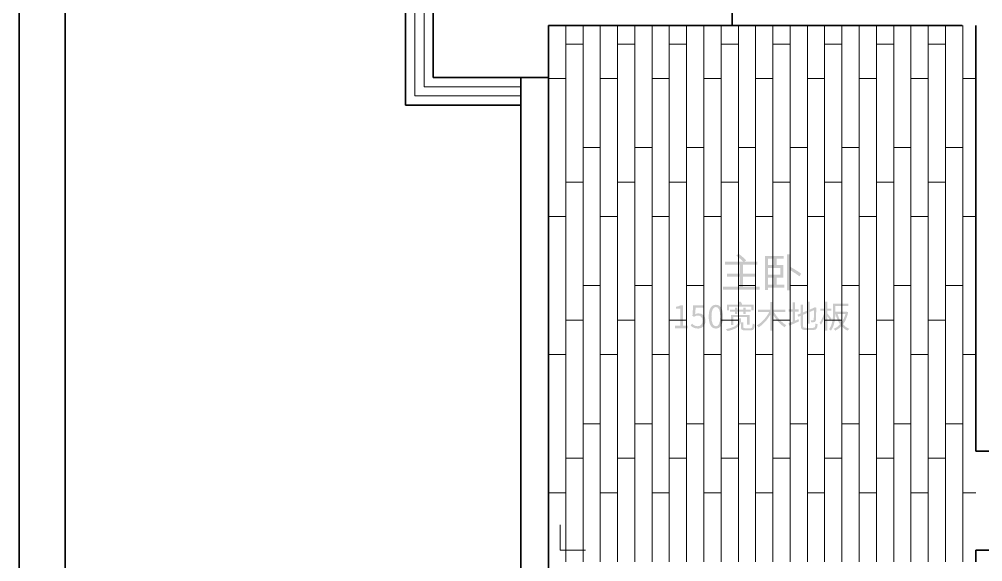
# Model space of a CAD drawing. Header units: millimetres. Extents: x -4600 to 229000, y -4300 to 19460.
# Drawn here: x 115400 to 123774, y 6770 to 11485 of the extents above; entities that cross this region are included whole.
import ezdxf

# ---------------------------------------------------------------- set-up
doc = ezdxf.new("R2010")
doc.units = ezdxf.units.MM
doc.header["$LTSCALE"] = 100
for name, color, linetype, lineweight in [('A-EX-WALL', 7, 'Continuous', 35), ('A-EX-WINDOW', 4, 'Continuous', 18), ('A-SHEET', 7, 'Continuous', 35), ('A-TEXT', 7, 'Continuous', 18), ('R2-FLOOR', 8, 'Continuous', 9)]:
    doc.layers.add(name, color=color, linetype=linetype, lineweight=lineweight)

# ---------------------------------------------------------------- blocks, each defined once
blk = doc.blocks.new('SOURCE_PROPOSED')
at = {"layer": 'A-EX-WALL'}
for p, q in [((-1242.3, 8938.3), (-1242.3, 10760.9)), ((-1002.2, 9179), (-1002.2, 10520)), ((1595.3, 9630), (1595.3, 9870)), ((0, 4851.4), (0, 9630)), ((3595.5, 9630), (0, 9630)), ((0, 9630), (0, 9179)), ((3595.5, 9630), (1595.3, 9630)), ((3714, 5930.5), (3714, 9630)), ((0, 9179), (-1002.2, 9179)), ((-240.1, 9179), (-240.1, 2416.5)), ((-240.1, 8938.3), (-1242.3, 8938.3)), ((3714, 5930.5), (3836.4, 5930.5)), ((3836.4, 5069.5), (3714, 5069.5)), ((3714, 5069.5), (3714, 4970))]:
    blk.add_line(p, q, dxfattribs=at)
at = {"layer": 'A-EX-WINDOW'}
for p, q in [((-1162.2, 9018.5), (-1162.2, 10680.6)), ((-1082.2, 9098.8), (-1082.2, 10600.3)), ((-240.1, 9098.8), (-1082.2, 9098.8)), ((-240.1, 9018.5), (-1162.2, 9018.5))]:
    blk.add_line(p, q, dxfattribs=at)
blk = doc.blocks.new('R2_FLOORING')
at = {"layer": 'A-TEXT'}
h = blk.add_hatch(color=256, dxfattribs=at)
edge = h.paths.add_edge_path()
edge.add_spline(control_points=[(1630.7, 7632), (1652.3, 7616), (1677.2, 7593.3), (1691.4, 7577)], knot_values=[0, 0, 0, 0, 1, 1, 1, 1], degree=3, periodic=0)
edge.add_line((1691.4, 7577), (1534.6, 7577))
edge.add_line((1534.6, 7577), (1534.6, 7551.1))
edge.add_line((1534.6, 7551.1), (1660.8, 7551.1))
edge.add_line((1660.8, 7551.1), (1660.8, 7473.1))
edge.add_line((1660.8, 7473.1), (1550.9, 7473.1))
edge.add_line((1550.9, 7473.1), (1550.9, 7447.2))
edge.add_line((1550.9, 7447.2), (1660.8, 7447.2))
edge.add_line((1660.8, 7447.2), (1660.8, 7359.6))
edge.add_line((1660.8, 7359.6), (1517.9, 7359.6))
edge.add_line((1517.9, 7359.6), (1517.9, 7333.7))
edge.add_line((1517.9, 7333.7), (1834.3, 7333.7))
edge.add_line((1834.3, 7333.7), (1834.3, 7359.6))
edge.add_line((1834.3, 7359.6), (1689.6, 7359.6))
edge.add_line((1689.6, 7359.6), (1689.6, 7447.2))
edge.add_line((1689.6, 7447.2), (1801.7, 7447.2))
edge.add_line((1801.7, 7447.2), (1801.7, 7473.1))
edge.add_line((1801.7, 7473.1), (1689.6, 7473.1))
edge.add_line((1689.6, 7473.1), (1689.6, 7551.1))
edge.add_line((1689.6, 7551.1), (1816.2, 7551.1))
edge.add_line((1816.2, 7551.1), (1816.2, 7577))
edge.add_line((1816.2, 7577), (1700.9, 7577))
edge.add_line((1700.9, 7577), (1718, 7589.4))
edge.add_spline(control_points=[(1718, 7589.4), (1703.8, 7606.1), (1675, 7630.2), (1652.3, 7646.5)], knot_values=[0, 0, 0, 0, 1, 1, 1, 1], degree=3, periodic=0)
edge.add_line((1652.3, 7646.5), (1630.7, 7632))
h = blk.add_hatch(color=256, dxfattribs=at)
h.paths.add_polyline_path([(1880.8, 7628.4), (1880.8, 7331.2), (1906.3, 7331.2), (1906.3, 7353.5), (2048.2, 7353.5), (2048.2, 7378.4), (1982.6, 7378.4), (1982.6, 7439.7), (2040, 7439.7), (2040, 7549.3), (1982.6, 7549.3), (1982.6, 7603.6), (2045, 7603.6), (2045, 7628.4), (1880.8, 7628.4)])
h.paths.add_polyline_path([(1906.3, 7524.5), (2014.1, 7524.5), (2014.1, 7464.2), (1906.3, 7464.2), (1906.3, 7524.5)], flags=0)
h.paths.add_polyline_path([(1906.3, 7439.7), (1957.4, 7439.7), (1957.4, 7378.4), (1906.3, 7378.4), (1906.3, 7439.7)], flags=0)
h.paths.add_polyline_path([(1906.3, 7549.3), (1906.3, 7603.6), (1957.4, 7603.6), (1957.4, 7549.3), (1906.3, 7549.3)], flags=0)
h = blk.add_hatch(color=256, dxfattribs=at)
edge = h.paths.add_edge_path()
edge.add_line((2071.6, 7643), (2071.6, 7328))
edge.add_line((2071.6, 7328), (2097.8, 7328))
edge.add_line((2097.8, 7328), (2097.8, 7506.1))
edge.add_spline(control_points=[(2097.8, 7506.1), (2129.1, 7487.6), (2162.8, 7465.3), (2181.2, 7450)], knot_values=[0, 0, 0, 0, 1, 1, 1, 1], degree=3, periodic=0)
edge.add_line((2181.2, 7450), (2196.1, 7473.4))
edge.add_spline(control_points=[(2196.1, 7473.4), (2174.5, 7490.5), (2131.9, 7516.4), (2097.8, 7535.2)], knot_values=[0, 0, 0, 0, 1, 1, 1, 1], degree=3, periodic=0)
edge.add_line((2097.8, 7535.2), (2097.8, 7643))
edge.add_line((2097.8, 7643), (2071.6, 7643))
h = blk.add_hatch(color=256, dxfattribs=at)
edge = h.paths.add_edge_path()
edge.add_spline(control_points=[(1454.7, 6996.5), (1492.6, 6996.5), (1516.9, 7030.8), (1516.9, 7100.7), (1516.9, 7170), (1492.6, 7203.5), (1454.7, 7203.5), (1416.5, 7203.5), (1392.5, 7170), (1392.5, 7100.7), (1392.5, 7030.8), (1416.5, 6996.5), (1454.7, 6996.5)], knot_values=[0, 0, 0, 0, 1, 1, 1, 2, 2, 2, 3, 3, 3, 4, 4, 4, 4], degree=3, periodic=0)
edge = h.paths.add_edge_path(flags=0)
edge.add_spline(control_points=[(1454.7, 7016.6), (1432, 7016.6), (1416.5, 7042), (1416.5, 7100.7), (1416.5, 7159.1), (1432, 7183.9), (1454.7, 7183.9), (1477.3, 7183.9), (1492.9, 7159.1), (1492.9, 7100.7), (1492.9, 7042), (1477.3, 7016.6), (1454.7, 7016.6)], knot_values=[0, 0, 0, 0, 1, 1, 1, 2, 2, 2, 3, 3, 3, 4, 4, 4, 4], degree=3, periodic=0)
h = blk.add_hatch(color=256, dxfattribs=at)
edge = h.paths.add_edge_path()
edge.add_spline(control_points=[(1648.1, 7225.9), (1651.7, 7219.4), (1655.2, 7211.7), (1658.5, 7204.9)], knot_values=[0, 0, 0, 0, 1, 1, 1, 1], degree=3, periodic=0)
edge.add_line((1658.5, 7204.9), (1551, 7204.9))
edge.add_line((1551, 7204.9), (1551, 7155))
edge.add_line((1551, 7155), (1570.1, 7155))
edge.add_line((1570.1, 7155), (1570.1, 7187.2))
edge.add_line((1570.1, 7187.2), (1763, 7187.2))
edge.add_line((1763, 7187.2), (1763, 7155))
edge.add_line((1763, 7155), (1782.9, 7155))
edge.add_line((1782.9, 7155), (1782.9, 7204.9))
edge.add_line((1782.9, 7204.9), (1683.3, 7204.9))
edge.add_spline(control_points=[(1683.3, 7204.9), (1680.1, 7213.1), (1674.3, 7224), (1669.4, 7231.9)], knot_values=[0, 0, 0, 0, 1, 1, 1, 1], degree=3, periodic=0)
edge.add_line((1669.4, 7231.9), (1648.1, 7225.9))
h = blk.add_hatch(color=256, dxfattribs=at)
edge = h.paths.add_edge_path()
edge.add_line((1928.6, 7228.9), (1928.6, 7162.1))
edge.add_line((1928.6, 7162.1), (1821.4, 7162.1))
edge.add_line((1821.4, 7162.1), (1821.4, 7141.6))
edge.add_line((1821.4, 7141.6), (1919.1, 7141.6))
edge.add_spline(control_points=[(1919.1, 7141.6), (1894.5, 7094.1), (1852.8, 7047.5), (1810.8, 7024.6)], knot_values=[0, 0, 0, 0, 1, 1, 1, 1], degree=3, periodic=0)
edge.add_spline(control_points=[(1810.8, 7024.6), (1815.7, 7020.5), (1822.5, 7012.6), (1826, 7007.4)], knot_values=[0, 0, 0, 0, 1, 1, 1, 1], degree=3, periodic=0)
edge.add_spline(control_points=[(1826, 7007.4), (1864.8, 7030.8), (1902.4, 7072.9), (1928.6, 7119.5)], knot_values=[0, 0, 0, 0, 1, 1, 1, 1], degree=3, periodic=0)
edge.add_line((1928.6, 7119.5), (1928.6, 6978.2))
edge.add_line((1928.6, 6978.2), (1950.2, 6978.2))
edge.add_line((1950.2, 6978.2), (1950.2, 7119.8))
edge.add_spline(control_points=[(1950.2, 7119.8), (1976.9, 7074.5), (2014.6, 7031.7), (2052.2, 7007.9)], knot_values=[0, 0, 0, 0, 1, 1, 1, 1], degree=3, periodic=0)
edge.add_spline(control_points=[(2052.2, 7007.9), (2055.8, 7013.6), (2062.9, 7021.6), (2067.8, 7025.6)], knot_values=[0, 0, 0, 0, 1, 1, 1, 1], degree=3, periodic=0)
edge.add_spline(control_points=[(2067.8, 7025.6), (2026.6, 7048.6), (1984, 7095.2), (1959.2, 7141.6)], knot_values=[0, 0, 0, 0, 1, 1, 1, 1], degree=3, periodic=0)
edge.add_line((1959.2, 7141.6), (2058.2, 7141.6))
edge.add_line((2058.2, 7141.6), (2058.2, 7162.1))
edge.add_line((2058.2, 7162.1), (1950.2, 7162.1))
edge.add_line((1950.2, 7162.1), (1950.2, 7228.9))
edge.add_line((1950.2, 7228.9), (1928.6, 7228.9))
h = blk.add_hatch(color=256, dxfattribs=at)
edge = h.paths.add_edge_path()
edge.add_line((2085, 7042), (2093.2, 7021.6))
edge.add_spline(control_points=[(2093.2, 7021.6), (2117.2, 7032.2), (2148.3, 7046.1), (2177.5, 7059.8)], knot_values=[0, 0, 0, 0, 1, 1, 1, 1], degree=3, periodic=0)
edge.add_line((2177.5, 7059.8), (2172.8, 7078))
edge.add_line((2172.8, 7078), (2141.7, 7064.9))
edge.add_line((2141.7, 7064.9), (2141.7, 7144.1))
edge.add_line((2141.7, 7144.1), (2173.9, 7144.1))
edge.add_line((2173.9, 7144.1), (2173.9, 7163.4))
edge.add_line((2173.9, 7163.4), (2141.7, 7163.4))
edge.add_line((2141.7, 7163.4), (2141.7, 7225.9))
edge.add_line((2141.7, 7225.9), (2122.3, 7225.9))
edge.add_line((2122.3, 7225.9), (2122.3, 7163.4))
edge.add_line((2122.3, 7163.4), (2087.4, 7163.4))
edge.add_line((2087.4, 7163.4), (2087.4, 7144.1))
edge.add_line((2087.4, 7144.1), (2122.3, 7144.1))
edge.add_line((2122.3, 7144.1), (2122.3, 7056.8))
edge.add_spline(control_points=[(2122.3, 7056.8), (2108.2, 7051), (2095.3, 7045.8), (2085, 7042)], knot_values=[0, 0, 0, 0, 1, 1, 1, 1], degree=3, periodic=0)
h = blk.add_hatch(color=256, dxfattribs=at)
edge = h.paths.add_edge_path()
edge.add_line((2193, 7203.8), (2193, 7129.1))
edge.add_line((2193, 7129.1), (2163.5, 7116.8))
edge.add_line((2163.5, 7116.8), (2171.2, 7098.5))
edge.add_line((2171.2, 7098.5), (2193, 7107.8))
edge.add_line((2193, 7107.8), (2193, 7021.6))
edge.add_spline(control_points=[(2193, 7021.6), (2193, 6991.8), (2202, 6984.4), (2233.4, 6984.4), (2240.5, 6984.4), (2293.2, 6984.4), (2300.8, 6984.4), (2329.2, 6984.4), (2336, 6996.5), (2339, 7034.1)], knot_values=[0, 0, 0, 0, 1, 1, 1, 2, 2, 2, 3, 3, 3, 3], degree=3, periodic=0)
edge.add_spline(control_points=[(2339, 7034.1), (2333.5, 7034.9), (2325.3, 7038.2), (2320.7, 7041.7)], knot_values=[0, 0, 0, 0, 1, 1, 1, 1], degree=3, periodic=0)
edge.add_spline(control_points=[(2320.7, 7041.7), (2318.8, 7010.4), (2316.1, 7003), (2300, 7003), (2289.1, 7003), (2243.2, 7003), (2234.2, 7003), (2215.9, 7003), (2212.7, 7006), (2212.7, 7021)], knot_values=[0, 0, 0, 0, 1, 1, 1, 2, 2, 2, 3, 3, 3, 3], degree=3, periodic=0)
edge.add_line((2212.7, 7021), (2212.7, 7116.2))
edge.add_line((2212.7, 7116.2), (2249.2, 7131.8))
edge.add_line((2249.2, 7131.8), (2249.2, 7039))
edge.add_line((2249.2, 7039), (2268.6, 7039))
edge.add_line((2268.6, 7039), (2268.6, 7140))
edge.add_line((2268.6, 7140), (2306.8, 7156.3))
edge.add_spline(control_points=[(2306.8, 7156.3), (2306.8, 7112.4), (2306.2, 7082.1), (2304.9, 7075.6), (2303.5, 7069.3), (2301.1, 7068.2), (2296.7, 7068.2), (2294, 7068.2), (2285, 7068.2), (2278.4, 7068.8)], knot_values=[0, 0, 0, 0, 1, 1, 1, 2, 2, 2, 3, 3, 3, 3], degree=3, periodic=0)
edge.add_spline(control_points=[(2278.4, 7068.8), (2280.9, 7064.1), (2282.5, 7056.2), (2283.3, 7050.8)], knot_values=[0, 0, 0, 0, 1, 1, 1, 1], degree=3, periodic=0)
edge.add_spline(control_points=[(2283.3, 7050.8), (2291, 7050.8), (2301.9, 7050.8), (2309, 7052.9)], knot_values=[0, 0, 0, 0, 1, 1, 1, 1], degree=3, periodic=0)
edge.add_spline(control_points=[(2309, 7052.9), (2317.2, 7054.8), (2322.3, 7059.8), (2324, 7070.9)], knot_values=[0, 0, 0, 0, 1, 1, 1, 1], degree=3, periodic=0)
edge.add_spline(control_points=[(2324, 7070.9), (2325.9, 7081.6), (2326.4, 7122.5), (2326.4, 7173.8)], knot_values=[0, 0, 0, 0, 1, 1, 1, 1], degree=3, periodic=0)
edge.add_line((2326.4, 7173.8), (2327.5, 7177.6))
edge.add_line((2327.5, 7177.6), (2313.1, 7183.1))
edge.add_line((2313.1, 7183.1), (2309.3, 7180.1))
edge.add_line((2309.3, 7180.1), (2305.2, 7176.3))
edge.add_line((2305.2, 7176.3), (2268.6, 7161))
edge.add_line((2268.6, 7161), (2268.6, 7229.2))
edge.add_line((2268.6, 7229.2), (2249.2, 7229.2))
edge.add_line((2249.2, 7229.2), (2249.2, 7152.8))
edge.add_line((2249.2, 7152.8), (2212.7, 7137.5))
edge.add_line((2212.7, 7137.5), (2212.7, 7203.8))
edge.add_line((2212.7, 7203.8), (2193, 7203.8))
h = blk.add_hatch(color=256, dxfattribs=at)
edge = h.paths.add_edge_path()
edge.add_line((2403.9, 7229.2), (2403.9, 7170.8))
edge.add_line((2403.9, 7170.8), (2363, 7170.8))
edge.add_line((2363, 7170.8), (2363, 7151.4))
edge.add_line((2363, 7151.4), (2401.5, 7151.4))
edge.add_spline(control_points=[(2401.5, 7151.4), (2392.7, 7113.8), (2374.5, 7070.9), (2356.2, 7047.7)], knot_values=[0, 0, 0, 0, 1, 1, 1, 1], degree=3, periodic=0)
edge.add_spline(control_points=[(2356.2, 7047.7), (2359.7, 7043.1), (2364.9, 7034.9), (2367.1, 7029.5)], knot_values=[0, 0, 0, 0, 1, 1, 1, 1], degree=3, periodic=0)
edge.add_spline(control_points=[(2367.1, 7029.5), (2380.7, 7047.7), (2394.1, 7077.8), (2403.9, 7108.9)], knot_values=[0, 0, 0, 0, 1, 1, 1, 1], degree=3, periodic=0)
edge.add_line((2403.9, 7108.9), (2403.9, 6978.4))
edge.add_line((2403.9, 6978.4), (2423.3, 6978.4))
edge.add_line((2423.3, 6978.4), (2423.3, 7104))
edge.add_spline(control_points=[(2423.3, 7104), (2432.6, 7090.3), (2443.5, 7073.4), (2448.4, 7064.1)], knot_values=[0, 0, 0, 0, 1, 1, 1, 1], degree=3, periodic=0)
edge.add_line((2448.4, 7064.1), (2461, 7080.2))
edge.add_spline(control_points=[(2461, 7080.2), (2455.5, 7087.9), (2431.2, 7119), (2423.3, 7127.7)], knot_values=[0, 0, 0, 0, 1, 1, 1, 1], degree=3, periodic=0)
edge.add_line((2423.3, 7127.7), (2423.3, 7151.4))
edge.add_line((2423.3, 7151.4), (2458.8, 7151.4))
edge.add_line((2458.8, 7151.4), (2458.8, 7170.8))
edge.add_line((2458.8, 7170.8), (2423.3, 7170.8))
edge.add_line((2423.3, 7170.8), (2423.3, 7229.2))
edge.add_line((2423.3, 7229.2), (2403.9, 7229.2))
h = blk.add_hatch(color=256, dxfattribs=at)
edge = h.paths.add_edge_path()
edge.add_line((2473, 7212.6), (2473, 7135.9))
edge.add_spline(control_points=[(2473, 7135.9), (2473, 7092.5), (2470, 7033.3), (2438.6, 6991.3)], knot_values=[0, 0, 0, 0, 1, 1, 1, 1], degree=3, periodic=0)
edge.add_spline(control_points=[(2438.6, 6991.3), (2442.9, 6989.1), (2451.4, 6982.5), (2454.7, 6979)], knot_values=[0, 0, 0, 0, 1, 1, 1, 1], degree=3, periodic=0)
edge.add_spline(control_points=[(2454.7, 6979), (2485, 7019.4), (2491.8, 7078.3), (2492.9, 7123.3)], knot_values=[0, 0, 0, 0, 1, 1, 1, 1], degree=3, periodic=0)
edge.add_line((2492.9, 7123.3), (2494, 7123.3))
edge.add_spline(control_points=[(2494, 7123.3), (2503.2, 7089.5), (2516.3, 7059.2), (2534.1, 7034.1)], knot_values=[0, 0, 0, 0, 1, 1, 1, 1], degree=3, periodic=0)
edge.add_spline(control_points=[(2534.1, 7034.1), (2518, 7016.4), (2499.4, 7003), (2479.5, 6994.5)], knot_values=[0, 0, 0, 0, 1, 1, 1, 1], degree=3, periodic=0)
edge.add_spline(control_points=[(2479.5, 6994.5), (2483.9, 6990.7), (2489.3, 6983.1), (2492.1, 6978.4)], knot_values=[0, 0, 0, 0, 1, 1, 1, 1], degree=3, periodic=0)
edge.add_spline(control_points=[(2492.1, 6978.4), (2512, 6988), (2530.3, 7001.4), (2546.6, 7018.6)], knot_values=[0, 0, 0, 0, 1, 1, 1, 1], degree=3, periodic=0)
edge.add_spline(control_points=[(2546.6, 7018.6), (2561.6, 7001.4), (2579.4, 6987.4), (2600.1, 6977.9)], knot_values=[0, 0, 0, 0, 1, 1, 1, 1], degree=3, periodic=0)
edge.add_spline(control_points=[(2600.1, 6977.9), (2603.1, 6983.1), (2609.1, 6990.7), (2614, 6994.8)], knot_values=[0, 0, 0, 0, 1, 1, 1, 1], degree=3, periodic=0)
edge.add_spline(control_points=[(2614, 6994.8), (2592.7, 7003.3), (2574.7, 7016.6), (2559.5, 7033.6)], knot_values=[0, 0, 0, 0, 1, 1, 1, 1], degree=3, periodic=0)
edge.add_spline(control_points=[(2559.5, 7033.6), (2580.2, 7060.6), (2595.7, 7095.2), (2603.9, 7138.6)], knot_values=[0, 0, 0, 0, 1, 1, 1, 1], degree=3, periodic=0)
edge.add_line((2603.9, 7138.6), (2591.4, 7143))
edge.add_line((2591.4, 7143), (2587.8, 7142.2))
edge.add_line((2587.8, 7142.2), (2492.9, 7142.2))
edge.add_line((2492.9, 7142.2), (2492.9, 7193.5))
edge.add_line((2492.9, 7193.5), (2606.7, 7193.5))
edge.add_line((2606.7, 7193.5), (2606.7, 7212.6))
edge.add_line((2606.7, 7212.6), (2473, 7212.6))
edge = h.paths.add_edge_path(flags=0)
edge.add_line((2512.5, 7123.3), (2580.7, 7123.3))
edge.add_spline(control_points=[(2580.7, 7123.3), (2573.4, 7095), (2561.6, 7070.1), (2546.6, 7049.7)], knot_values=[0, 0, 0, 0, 1, 1, 1, 1], degree=3, periodic=0)
edge.add_spline(control_points=[(2546.6, 7049.7), (2531.6, 7070.7), (2520.2, 7095.8), (2512.5, 7123.3)], knot_values=[0, 0, 0, 0, 1, 1, 1, 1], degree=3, periodic=0)
h = blk.add_hatch(color=256, dxfattribs=at)
edge = h.paths.add_edge_path()
edge.add_line((1100, 7000), (1209.7, 7000))
edge.add_line((1209.7, 7000), (1209.7, 7020.7))
edge.add_line((1209.7, 7020.7), (1169.6, 7020.7))
edge.add_line((1169.6, 7020.7), (1169.6, 7200))
edge.add_line((1169.6, 7200), (1150.5, 7200))
edge.add_spline(control_points=[(1150.5, 7200), (1139.5, 7193.7), (1126.7, 7189.1), (1109, 7185.8)], knot_values=[0, 0, 0, 0, 1, 1, 1, 1], degree=3, periodic=0)
edge.add_line((1109, 7185.8), (1109, 7170))
edge.add_line((1109, 7170), (1144.7, 7170))
edge.add_line((1144.7, 7170), (1144.7, 7020.7))
edge.add_line((1144.7, 7020.7), (1100, 7020.7))
edge.add_line((1100, 7020.7), (1100, 7000))
h = blk.add_hatch(color=256, dxfattribs=at)
edge = h.paths.add_edge_path()
edge.add_spline(control_points=[(1298.9, 6996.5), (1332.4, 6996.5), (1364.4, 7021.3), (1364.4, 7064.9), (1364.4, 7109.1), (1337.1, 7128.8), (1304.1, 7128.8), (1292.1, 7128.8), (1283.1, 7125.8), (1274.1, 7120.9)], knot_values=[0, 0, 0, 0, 1, 1, 1, 2, 2, 2, 3, 3, 3, 3], degree=3, periodic=0)
edge.add_line((1274.1, 7120.9), (1279.2, 7178.7))
edge.add_line((1279.2, 7178.7), (1354.5, 7178.7))
edge.add_line((1354.5, 7178.7), (1354.5, 7200))
edge.add_line((1354.5, 7200), (1257.4, 7200))
edge.add_line((1257.4, 7200), (1250.9, 7106.7))
edge.add_line((1250.9, 7106.7), (1264.2, 7098.2))
edge.add_spline(control_points=[(1264.2, 7098.2), (1275.7, 7105.9), (1284.1, 7110), (1297.5, 7110), (1322.6, 7110), (1339, 7093), (1339, 7064.4), (1339, 7035.2), (1320.2, 7017.2), (1296.4, 7017.2), (1273.2, 7017.2), (1258.5, 7027.8), (1247.3, 7039.3)], knot_values=[0, 0, 0, 0, 1, 1, 1, 2, 2, 2, 3, 3, 3, 4, 4, 4, 4], degree=3, periodic=0)
edge.add_line((1247.3, 7039.3), (1234.8, 7022.9))
edge.add_spline(control_points=[(1234.8, 7022.9), (1248.4, 7009.5), (1267.5, 6996.5), (1298.9, 6996.5)], knot_values=[0, 0, 0, 0, 1, 1, 1, 1], degree=3, periodic=0)
blk.add_hatch(color=256, dxfattribs=at).paths.add_polyline_path([(1693.2, 7177.4), (1693.2, 7159.6), (1640.5, 7159.6), (1640.5, 7177.6), (1619.5, 7177.6), (1619.5, 7159.6), (1577.7, 7159.6), (1577.7, 7143), (1619.5, 7143), (1619.5, 7123.3), (1640.5, 7123.3), (1640.5, 7143), (1693.2, 7143), (1693.2, 7123.1), (1713.6, 7123.1), (1713.6, 7143), (1756.2, 7143), (1756.2, 7159.6), (1713.6, 7159.6), (1713.6, 7177.4), (1693.2, 7177.4)])
h = blk.add_hatch(color=256, dxfattribs=at)
edge = h.paths.add_edge_path()
edge.add_line((1650.6, 7086.2), (1650.6, 7064.7))
edge.add_spline(control_points=[(1650.6, 7064.7), (1650.6, 7042.6), (1642.9, 7012.3), (1541.7, 6991.3)], knot_values=[0, 0, 0, 0, 1, 1, 1, 1], degree=3, periodic=0)
edge.add_spline(control_points=[(1541.7, 6991.3), (1546.6, 6986.9), (1552.9, 6979), (1555.4, 6974.1)], knot_values=[0, 0, 0, 0, 1, 1, 1, 1], degree=3, periodic=0)
edge.add_spline(control_points=[(1555.4, 6974.1), (1660.4, 6998.6), (1672.4, 7035.5), (1672.4, 7064.1)], knot_values=[0, 0, 0, 0, 1, 1, 1, 1], degree=3, periodic=0)
edge.add_line((1672.4, 7064.1), (1672.4, 7086.2))
edge.add_line((1672.4, 7086.2), (1650.6, 7086.2))
h.paths.add_polyline_path([(1585.1, 7113.8), (1585.1, 7027.6), (1605.6, 7027.6), (1605.6, 7096), (1726.4, 7096), (1726.4, 7029.2), (1747.7, 7029.2), (1747.7, 7113.8), (1585.1, 7113.8)], flags=0)
h = blk.add_hatch(color=256, dxfattribs=at)
edge = h.paths.add_edge_path()
edge.add_line((1673, 7051.8), (1673, 7007.9))
edge.add_spline(control_points=[(1673, 7007.9), (1673, 6987.2), (1680.3, 6981.4), (1708.2, 6981.4), (1714.2, 6981.4), (1752.4, 6981.4), (1758.6, 6981.4), (1783.7, 6981.4), (1790, 6991.3), (1792.5, 7032.7)], knot_values=[0, 0, 0, 0, 1, 1, 1, 2, 2, 2, 3, 3, 3, 3], degree=3, periodic=0)
edge.add_spline(control_points=[(1792.5, 7032.7), (1787, 7034.1), (1778.6, 7037.1), (1773.9, 7040.7)], knot_values=[0, 0, 0, 0, 1, 1, 1, 1], degree=3, periodic=0)
edge.add_spline(control_points=[(1773.9, 7040.7), (1772.6, 7004.6), (1770.6, 6999.7), (1757.3, 6999.7), (1748.5, 6999.7), (1716.3, 6999.7), (1709.8, 6999.7), (1695.9, 6999.7), (1693.4, 7000.8), (1693.4, 7008.2)], knot_values=[0, 0, 0, 0, 1, 1, 1, 2, 2, 2, 3, 3, 3, 3], degree=3, periodic=0)
edge.add_line((1693.4, 7008.2), (1693.4, 7051.8))
edge.add_line((1693.4, 7051.8), (1673, 7051.8))
at = {"layer": 'R2-FLOOR'}
for p, q in [((150, 4970), (150, 9630)), ((300, 4970), (300, 9630)), ((450, 4970), (450, 9630)), ((600, 4970), (600, 9630)), ((750, 4970), (750, 9630)), ((900, 4970), (900, 9630)), ((1050, 4970), (1050, 9630)), ((1200, 4970), (1200, 9630)), ((1350, 4970), (1350, 9630)), ((1500, 4970), (1500, 9630)), ((1650, 4970), (1650, 9630)), ((1800, 4970), (1800, 9630)), ((1950, 4970), (1950, 9630)), ((2100, 4970), (2100, 9630)), ((2250, 4970), (2250, 9630)), ((2400, 4970), (2400, 9630)), ((2550, 4970), (2550, 9630)), ((2700, 4970), (2700, 9630)), ((2850, 4970), (2850, 9630)), ((3000, 4970), (3000, 9630)), ((3150, 4970), (3150, 9630)), ((3300, 4970), (3300, 9630)), ((3450, 4970), (3450, 9630)), ((3600, 4970), (3600, 9630)), ((150, 9470), (300, 9470)), ((600, 9470), (750, 9470)), ((1050, 9470), (1200, 9470)), ((1500, 9470), (1650, 9470)), ((1950, 9470), (2100, 9470)), ((2400, 9470), (2550, 9470)), ((2850, 9470), (3000, 9470)), ((3300, 9470), (3450, 9470)), ((0, 9170), (150, 9170)), ((450, 9170), (600, 9170)), ((900, 9170), (1050, 9170)), ((1350, 9170), (1500, 9170)), ((1800, 9170), (1950, 9170)), ((2250, 9170), (2400, 9170)), ((2700, 9170), (2850, 9170)), ((3150, 9170), (3300, 9170)), ((3600, 9170), (3714, 9170)), ((300, 8570), (450, 8570)), ((750, 8570), (900, 8570)), ((1200, 8570), (1350, 8570)), ((1650, 8570), (1800, 8570)), ((2100, 8570), (2250, 8570)), ((2550, 8570), (2700, 8570)), ((3000, 8570), (3150, 8570)), ((3450, 8570), (3600, 8570)), ((150, 8270), (300, 8270)), ((600, 8270), (750, 8270)), ((1050, 8270), (1200, 8270)), ((1500, 8270), (1650, 8270)), ((1950, 8270), (2100, 8270)), ((2400, 8270), (2550, 8270)), ((2850, 8270), (3000, 8270)), ((3300, 8270), (3450, 8270)), ((0, 7970), (150, 7970)), ((450, 7970), (600, 7970)), ((900, 7970), (1050, 7970)), ((1350, 7970), (1500, 7970)), ((1800, 7970), (1950, 7970)), ((2250, 7970), (2400, 7970)), ((2700, 7970), (2850, 7970)), ((3150, 7970), (3300, 7970)), ((3600, 7970), (3714, 7970)), ((300, 7370), (450, 7370)), ((750, 7370), (900, 7370)), ((1200, 7370), (1350, 7370)), ((1650, 7370), (1800, 7370)), ((2100, 7370), (2250, 7370)), ((2550, 7370), (2700, 7370)), ((3000, 7370), (3150, 7370)), ((3450, 7370), (3600, 7370)), ((150, 7070), (300, 7070)), ((600, 7070), (750, 7070)), ((1050, 7070), (1200, 7070)), ((1500, 7070), (1650, 7070)), ((1950, 7070), (2100, 7070)), ((2400, 7070), (2550, 7070)), ((2850, 7070), (3000, 7070)), ((3300, 7070), (3450, 7070)), ((0, 6770), (150, 6770)), ((450, 6770), (600, 6770)), ((900, 6770), (1050, 6770)), ((1350, 6770), (1500, 6770)), ((1800, 6770), (1950, 6770)), ((2250, 6770), (2400, 6770)), ((2700, 6770), (2850, 6770)), ((3150, 6770), (3300, 6770)), ((3600, 6770), (3714, 6770)), ((300, 6170), (450, 6170)), ((750, 6170), (900, 6170)), ((1200, 6170), (1350, 6170)), ((1650, 6170), (1800, 6170)), ((2100, 6170), (2250, 6170)), ((2550, 6170), (2700, 6170)), ((3000, 6170), (3150, 6170)), ((3450, 6170), (3600, 6170)), ((150, 5870), (300, 5870)), ((600, 5870), (750, 5870)), ((1050, 5870), (1200, 5870)), ((1500, 5870), (1650, 5870)), ((1950, 5870), (2100, 5870)), ((2400, 5870), (2550, 5870)), ((2850, 5870), (3000, 5870)), ((3300, 5870), (3450, 5870)), ((0, 5570), (150, 5570)), ((450, 5570), (600, 5570)), ((900, 5570), (1050, 5570)), ((1350, 5570), (1500, 5570)), ((1800, 5570), (1950, 5570)), ((2250, 5570), (2400, 5570)), ((2700, 5570), (2850, 5570)), ((3150, 5570), (3300, 5570)), ((3600, 5570), (3714, 5570)), ((100, 5070), (100, 5290)), ((100, 5070), (100, 5070)), ((100, 5070), (320, 5070))]:
    blk.add_line(p, q, dxfattribs=at)
blk = doc.blocks.new('A04_SHEET')
at = {"layer": 'A-SHEET'}
for points in [[(-4600, -4300), (29000, -4300), (29000, 19460), (-4600, 19460)], [(-4200, -3900), (28600, -3900), (28600, 19060), (-4200, 19060)]]:
    blk.add_lwpolyline(points, close=True, dxfattribs=at)
for name in ['SOURCE_PROPOSED', 'R2_FLOORING']:
    blk.add_blockref(name, (0, 1800))

msp = doc.modelspace()

# ---------------------------------------------------------------- block references
msp.add_blockref('A04_SHEET', (120000, 0))

doc.saveas('drawing.dxf')
